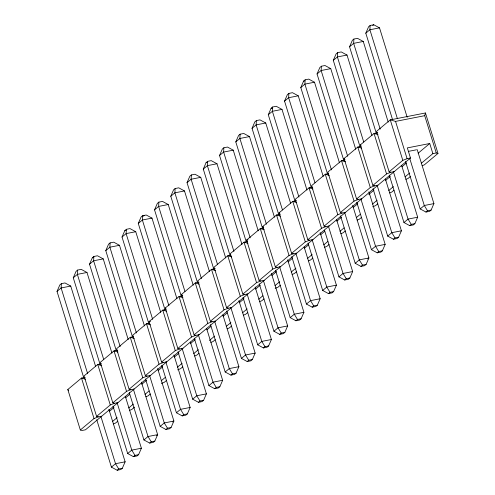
<?xml version="1.0" encoding="UTF-8"?>
<svg xmlns="http://www.w3.org/2000/svg" width="495" height="495" viewBox="0 0 495 495"><rect width="100%" height="100%" fill="white"/><g stroke="black" fill="none" stroke-linecap="round" stroke-linejoin="round"><path stroke-width="0.74" d="M95.69 366.696L70.736 286.067L64.969 282.948L61.361 283.66L61.114 287.96L87.658 373.713M111.944 353.102L86.984 272.479L81.223 269.36L77.616 270.066L77.369 274.366L103.684 359.389M128.199 339.514L103.238 258.891L97.472 255.773L93.864 256.478L93.617 260.778L120.161 346.531M144.447 325.927L119.493 245.303L113.726 242.179L110.119 242.89L109.871 247.191L136.416 332.943M160.702 312.339L135.741 231.71L129.975 228.591L126.367 229.303L126.12 233.603L152.664 319.355M176.95 298.745L151.996 218.122L146.229 215.003L142.622 215.709L142.374 220.009L168.919 305.768M193.205 285.157L168.244 204.534L162.478 201.416L158.87 202.121L158.623 206.421L184.944 291.444M209.453 271.569L184.499 190.946L178.732 187.822L175.125 188.533L174.877 192.833L201.422 278.586M225.708 257.975L200.747 177.352L194.981 174.234L191.373 174.939L191.126 179.24L217.447 264.262M241.956 244.388L217.002 163.765L211.235 160.646L207.628 161.351L207.38 165.652L233.925 251.411M258.211 230.8L233.25 150.177L227.483 147.052L223.876 147.764L223.629 152.064L250.179 237.817M274.459 217.212L249.505 136.583L243.738 133.464L240.131 134.176L239.883 138.476L266.428 224.229M290.714 203.618L265.753 122.995L259.986 119.877L256.379 120.582L256.132 124.882L282.453 209.905M306.962 190.031L282.008 109.407L276.241 106.289L272.634 106.994L272.386 111.295L298.93 197.047M323.216 176.443L298.256 95.82L292.489 92.695L288.882 93.407L288.635 97.707L314.956 182.729M339.465 162.849L314.511 82.226L308.744 79.107L305.137 79.819L304.889 84.119L331.433 169.872M355.719 149.261L330.759 68.638L324.992 65.519L321.385 66.225L321.144 70.525L347.688 156.284M371.968 135.673L347.014 55.05L341.247 51.932L337.639 52.637L337.392 56.937L363.714 141.96M388.222 122.086L363.262 41.456L357.501 38.338L353.888 39.049L353.647 43.35L380.191 129.102M407.193 117.29L379.517 27.869L373.75 24.75L370.142 25.455L369.895 29.756L397.349 118.447M425.453 112.965L437.982 153.438L436.256 152.961L424.71 115.675L425.453 112.965L390.277 119.87L376.584 131.324L389.113 171.796L390.84 172.272L394.224 171.61M83.791 377.871L57.018 291.382L59.827 284.941L61.361 283.66M100.046 364.283L73.272 277.794L76.075 271.353L77.616 270.066M116.294 350.689L89.521 264.206L92.33 257.765L93.864 256.478M132.549 337.101L105.775 250.612L108.578 244.171L110.119 242.89M148.797 323.513L122.024 237.025L124.833 230.583L126.367 229.303M165.052 309.926L138.278 223.437L141.087 216.996L142.622 215.709M181.3 296.332L154.533 209.843L157.336 203.408L158.87 202.121M197.554 282.744L170.781 196.255L173.59 189.814L175.125 188.533M213.803 269.156L187.036 182.667L189.839 176.226L191.373 174.939M230.057 255.562L203.284 169.08L206.093 162.638L207.628 161.351M246.306 241.975L219.539 155.486L222.342 149.044L223.876 147.764M262.56 228.387L235.787 141.898L238.596 135.457L240.131 134.176M278.809 214.799L252.042 128.31L254.845 121.869L256.379 120.582M295.063 201.205L268.29 114.716L271.099 108.281L272.634 106.994M96.748 419.729L111.425 467.132L117.191 470.25L120.799 469.545L122.333 468.258L125.136 461.816L108.881 409.309M311.318 187.617L284.545 101.129L287.347 94.687L288.882 93.407M113.002 406.135L127.673 453.544L133.44 456.662L137.047 455.951L138.581 454.67L141.391 448.229L125.359 396.446M327.566 174.03L300.793 87.541L303.602 81.1L305.137 79.819M129.251 392.547L143.927 439.95L149.694 443.068L153.302 442.363L154.836 441.076L157.639 434.641L141.391 382.128M343.821 160.436L317.048 73.953L319.85 67.512L321.385 66.225M145.505 378.96L160.176 426.362L165.943 429.481L169.55 428.775L171.084 427.488L173.894 421.047L157.639 368.54M360.069 146.848L333.296 60.359L336.105 53.924L337.639 52.637M161.754 365.366L176.43 412.774L182.197 415.893L185.804 415.181L187.339 413.9L190.142 407.459L173.894 354.952M376.324 133.26L349.55 46.771L352.353 40.33L353.888 39.049M178.008 351.778L192.679 399.18L198.446 402.305L202.053 401.594L203.587 400.313L206.396 393.871L190.371 342.088M392.572 119.672L365.799 33.184L368.608 26.742L370.142 25.455M194.257 338.19L208.933 385.593L214.7 388.711L218.307 388.006L219.842 386.719L222.651 380.284L206.619 328.501M210.511 324.602L225.182 372.005L230.948 375.123L234.556 374.418L236.09 373.131L238.899 366.69L222.874 314.913M226.76 311.009L241.436 358.417L247.203 361.536L250.81 360.824L252.345 359.543L255.154 353.102L238.899 300.595M243.014 297.421L257.685 344.823L263.451 347.948L267.059 347.236L268.599 345.956L271.402 339.514L255.148 287.001M259.262 283.833L273.939 331.235L279.706 334.354L283.313 333.649L284.848 332.362L287.657 325.92L271.402 273.413M275.517 270.245L290.194 317.648L295.954 320.766L299.562 320.061L301.102 318.774L303.905 312.333L287.651 259.826M291.772 256.651L306.442 304.054L312.209 307.178L315.816 306.467L317.351 305.186L320.16 298.745L304.128 246.962M308.02 243.064L322.697 290.466L328.457 293.585L332.065 292.879L333.605 291.592L336.408 285.157L320.154 232.644M324.497 230.206L338.945 276.878L344.712 279.997L348.319 279.291L349.854 278.004L352.663 271.563L336.631 219.786M340.523 215.882L355.2 263.291L360.96 266.409L364.568 265.697L366.108 264.417L368.911 257.975L352.657 205.468M356.777 202.294L371.448 249.697L377.215 252.821L380.822 252.11L382.357 250.829L385.166 244.388L368.911 191.881M373.026 188.706L387.703 236.109L393.463 239.227L397.077 238.522L398.611 237.235L401.414 230.794L385.388 179.017M389.28 175.119L403.951 222.521L409.718 225.64L413.325 224.934L414.86 223.647L417.669 217.206L401.637 165.429M405.529 161.525L420.206 208.933L425.972 212.052L429.58 211.34L431.114 210.059L433.917 203.618L417.211 149.651M143.401 216.21L144.422 215.356M372.729 25.604L373.75 24.75M57.018 291.382L61.114 287.96L70.736 286.067M73.272 277.794L77.369 274.366L86.984 272.479M89.521 264.206L93.617 260.778L103.238 258.891M105.775 250.612L109.871 247.191L119.493 245.303M122.024 237.025L126.12 233.603L135.741 231.71M138.278 223.437L142.374 220.009L151.996 218.122M154.533 209.843L158.623 206.421L168.244 204.534M170.781 196.255L174.877 192.833L184.499 190.946M187.036 182.667L191.126 179.24L200.747 177.352M203.284 169.08L207.38 165.652L217.002 163.765M219.539 155.486L223.629 152.064L233.25 150.177M235.787 141.898L239.883 138.476L249.505 136.583M252.042 128.31L256.132 124.882L265.753 122.995M268.29 114.716L272.386 111.295L282.008 109.407M284.545 101.129L288.635 97.707L298.256 95.82M300.793 87.541L304.889 84.119L314.511 82.226M317.048 73.953L321.144 70.525L330.759 68.638M333.296 60.359L337.392 56.937L347.014 55.05M349.55 46.771L353.647 43.35L363.262 41.456M365.799 33.184L369.895 29.756L379.517 27.869M421.264 163.331L432.871 153.623L429.74 143.507L407.342 147.9L410.473 158.023L85.443 429.808L82.059 430.471L80.332 429.994L67.803 389.522L81.496 378.075L85.239 377.339M166.697 361.864L163.319 362.526L161.593 362.043L149.063 321.577L162.756 310.124L165.751 309.536M182.952 348.27L179.567 348.938L177.841 348.455L165.318 307.983L179.004 296.536L182.748 295.8M199.2 334.682L195.822 335.344L194.096 334.868L181.566 294.395L195.259 282.948L199.002 282.212M280.461 266.737L277.076 267.399L275.35 266.923L262.826 226.45L276.519 214.997L280.257 214.267M296.715 253.143L293.331 253.811L291.604 253.329L279.075 212.856L292.768 201.409L296.511 200.673M361.721 198.786L358.337 199.454L356.61 198.971L344.081 158.499L357.774 147.052L360.768 146.464M377.97 185.198L374.591 185.86L372.865 185.384L360.335 144.911L374.028 133.464L377.765 132.728M80.332 429.994L94.025 418.541L98.313 416.883L101.692 416.221M101.494 363.751L97.75 364.481L84.057 375.934L96.587 416.406L110.28 404.953L114.562 403.295L117.946 402.627M117.742 350.157L113.999 350.893L100.306 362.34L112.835 402.812L126.528 391.366L130.816 389.707L134.195 389.039M133.248 336.718L130.253 337.305L116.56 348.752L129.09 389.225L142.783 377.778L147.065 376.113L150.449 375.451M149.496 323.124L146.501 323.711L132.815 335.164L145.338 375.637L159.031 364.184L163.319 362.526M161.593 362.043L175.286 350.596L179.567 348.938M177.841 348.455L191.534 337.008L195.822 335.344M194.096 334.868L207.789 323.414L212.07 321.756L215.455 321.094M215.251 268.624L211.507 269.354L197.821 280.807L210.344 321.28L224.037 309.827L228.325 308.168L231.71 307.506M230.757 255.179L227.762 255.767L214.069 267.213L226.599 307.686L240.292 296.239L244.573 294.581L247.958 293.912M247.005 241.591L244.016 242.179L230.324 253.626L242.847 294.098L256.54 282.651L260.828 280.987L264.212 280.325M263.26 228.003L260.265 228.591L246.572 240.038L259.102 280.51L272.795 269.057L277.076 267.399M275.35 266.923L289.043 255.47L293.331 253.811M291.604 253.329L305.297 241.882L309.585 240.224L312.964 239.555M312.76 187.085L309.022 187.822L295.329 199.268L307.853 239.741L321.546 228.294L325.834 226.63L329.218 225.968M328.265 173.64L325.271 174.228L311.578 185.681L324.107 226.153L337.8 214.7L342.088 213.042L345.467 212.38M344.514 160.052L341.525 160.64L327.832 172.093L340.356 212.559L354.049 201.112L358.337 199.454M356.61 198.971L370.303 187.525L374.591 185.86M372.865 185.384L386.552 173.931L390.84 172.272M389.113 171.796L402.806 160.343L407.094 158.685L410.473 158.023M109.352 411.413L113.992 407.527M125.6 397.819L129.665 394.422M141.855 384.231L146.495 380.352M158.103 370.644L162.75 366.758M174.358 357.056L178.998 353.17M190.606 343.462L195.253 339.582M206.861 329.874L210.926 326.477M223.109 316.286L227.174 312.889M239.363 302.699L244.004 298.813M255.612 289.105L260.259 285.225M271.866 275.517L276.507 271.631M288.121 261.929L292.762 258.043M304.369 248.335L308.435 244.938M320.624 234.748L324.683 231.351M336.872 221.16L341.519 217.274M353.127 207.572L357.767 203.686M368.794 194.467L374.022 190.099M385.63 180.39L390.27 176.511M401.878 166.803L406.525 162.917M418.133 153.215L429.74 143.507M112.483 421.53L117.123 417.644M128.737 407.942L133.378 404.056M144.986 394.348L149.051 390.951M161.24 380.76L165.299 377.363M177.488 367.172L182.129 363.287M193.743 353.585L198.384 349.699M209.41 340.48L214.638 336.111M226.246 326.403L230.887 322.517M242.494 312.815L247.141 308.93M258.749 299.221L262.808 295.824M274.997 285.634L279.644 281.754M291.252 272.046L295.892 268.16M307.5 258.458L312.147 254.572M323.755 244.864L327.814 241.467M340.003 231.276L344.068 227.879M356.258 217.689L360.317 214.292M372.506 204.101L377.153 200.215M388.761 190.507L393.401 186.627M405.009 176.919L409.656 173.033M117.791 421.177L115.508 423.089L113.361 423.918M134.609 407.113L131.757 409.501L129.616 410.33M150.294 394.001L148.011 395.907L145.87 396.736M166.543 380.414L164.26 382.319L161.407 383.427M182.797 366.82L180.514 368.732L177.656 369.839M199.046 353.232L196.763 355.138L194.622 355.973M215.3 339.644L213.017 341.55L210.876 342.379M231.549 326.05L229.265 327.962L227.125 328.791M247.803 312.463L245.52 314.375L243.379 315.204M264.052 298.875L261.775 300.781L259.627 301.61M280.306 285.287L278.023 287.193L275.164 288.3M296.555 271.693L294.278 273.605L292.13 274.434M312.809 258.105L310.526 260.017L308.385 260.846M329.057 244.518L326.78 246.423L324.633 247.253M345.312 230.93L343.029 232.836L340.888 233.665M361.56 217.336L359.283 219.248L357.136 220.077M377.815 203.748L375.532 205.654L372.673 206.762M394.063 190.16L391.786 192.066L389.639 192.895M410.318 176.567L408.035 178.478L405.894 179.308M437.982 153.438L424.289 164.891L422.142 165.72M111.425 467.132L115.521 463.704L125.136 461.816M127.673 453.544L131.769 450.116L141.391 448.229M143.927 439.95L148.024 436.528L157.639 434.641L156.47 435.619M160.176 426.362L164.272 422.94L173.894 421.047L172.724 422.025M176.43 412.774L180.526 409.346L190.142 407.459M192.679 399.18L196.775 395.759L206.396 393.871M208.933 385.593L213.029 382.171L222.651 380.284M225.182 372.005L229.278 368.577L238.899 366.69M241.436 358.417L245.532 354.989L255.154 353.102M257.685 344.823L261.781 341.401L271.402 339.514M273.939 331.235L278.035 327.814L287.657 325.92M290.194 317.648L294.284 314.22L303.905 312.333M306.442 304.054L310.538 300.632L320.16 298.745M322.697 290.466L326.787 287.044L336.408 285.157M338.945 276.878L343.041 273.457L352.663 271.563M355.2 263.291L359.29 259.863L368.911 257.975L367.742 258.953M371.448 249.697L375.544 246.275L385.166 244.388M387.703 236.109L391.793 232.687L401.414 230.794M403.951 222.521L408.047 219.093L417.669 217.206M420.206 208.933L424.295 205.505L433.917 203.618M117.191 470.25L118.726 468.963L122.333 468.258M133.44 456.662L134.974 455.375L138.581 454.67M149.694 443.068L151.229 441.788L154.836 441.076M165.943 429.481L167.477 428.2L171.084 427.488M182.197 415.893L183.732 414.606L187.339 413.9M198.446 402.305L199.98 401.018L203.587 400.313M214.7 388.711L216.235 387.43L219.842 386.719M230.948 375.123L232.483 373.843L236.09 373.131M247.203 361.536L248.738 360.249L252.345 359.543M263.451 347.948L264.986 346.661L268.599 345.956M279.706 334.354L281.24 333.073L284.848 332.362M295.954 320.766L297.495 319.479L301.102 318.774M312.209 307.178L313.743 305.891L317.351 305.186M328.457 293.585L329.998 292.304L333.605 291.592M344.712 279.997L346.246 278.716L349.854 278.004M360.96 266.409L362.501 265.122L366.108 264.417M377.215 252.821L378.749 251.534L382.357 250.829M393.463 239.227L395.004 237.947L398.611 237.235M409.718 225.64L411.252 224.359L414.86 223.647M425.972 212.052L427.507 210.765L431.114 210.059M303.602 81.1L304.802 80.864M271.099 108.281L272.3 108.04M402.806 160.343L390.277 119.87L395.548 121.399L424.71 115.675M206.093 162.638L207.294 162.403M408.332 151.396L416.474 149.793M432.871 153.623L436.256 152.961M124.833 230.583L126.033 230.348M92.33 257.765L93.53 257.524M248.069 239.741L246.572 240.038L247.475 241.257M149.063 321.577L150.56 321.28M340.356 212.559L342.088 213.042M324.107 226.153L325.834 226.63M307.853 239.741L309.585 240.224M259.102 280.51L260.828 280.987M242.847 294.098L244.573 294.581M226.599 307.686L228.325 308.168M210.344 321.28L212.07 321.756M145.338 375.637L147.065 376.113M129.09 389.225L130.816 389.707M112.835 402.812L114.562 403.295M96.587 416.406L98.313 416.883M377.982 134.609L374.028 133.464L386.552 173.931M361.727 148.197L357.774 147.052L370.303 187.525M345.479 161.785L341.525 160.64L354.049 201.112M329.225 175.372L325.271 174.228L337.8 214.7M312.976 188.966L309.022 187.822L321.546 228.294M296.722 202.554L292.768 201.409L305.297 241.882M280.473 216.142L276.519 214.997L289.043 255.47M264.219 229.736L260.265 228.591L272.795 269.057M247.97 243.323L244.016 242.179L256.54 282.651M231.716 256.911L227.762 255.767L240.292 296.239M215.467 270.499L211.507 269.354L224.037 309.827M199.213 284.093L195.259 282.948L207.789 323.414M182.964 297.681L179.004 296.536L191.534 337.008M166.71 311.268L162.756 310.124L175.286 350.596M150.455 324.856L146.501 323.711L159.031 364.184M134.207 338.45L130.253 337.305L142.783 377.778M117.952 352.038L113.999 350.893L126.528 391.366M101.704 365.626L97.75 364.481L110.28 404.953M85.449 379.22L81.496 378.075L94.025 418.541M360.335 144.911L361.239 146.136M344.081 158.499L344.984 159.724M279.075 212.856L279.978 214.081M262.826 226.45L263.73 227.669M181.566 294.395L182.469 295.62M165.318 307.983L166.221 309.208M67.803 389.522L68.712 390.741M427.507 210.765L424.295 205.505L409.625 158.103M411.252 224.359L408.047 219.093L393.37 171.691M395.004 237.947L391.793 232.687L377.122 185.285M378.749 251.534L375.544 246.275L361.096 199.603M362.501 265.122L359.29 259.863L344.619 212.46M346.246 278.716L343.041 273.457L328.364 226.048M329.998 292.304L326.787 287.044L312.116 239.642M313.743 305.891L310.538 300.632L295.862 253.23M297.495 319.479L294.284 314.22L279.613 266.817M281.24 333.073L278.035 327.814L263.359 280.405M264.986 346.661L261.781 341.401L247.11 293.999M248.738 360.249L245.532 354.989L230.856 307.587M232.483 373.843L229.278 368.577L214.607 321.175M216.235 387.43L213.029 382.171L198.353 334.769M199.98 401.018L196.775 395.759L182.104 348.356M183.732 414.606L180.526 409.346L165.85 361.944M167.477 428.2L164.272 422.94L149.824 376.262M151.229 441.788L148.024 436.528L133.347 389.126M134.974 455.375L131.769 450.116L117.098 402.713M118.726 468.963L115.521 463.704L100.844 416.301M395.548 121.399L407.094 158.685"/></g></svg>
